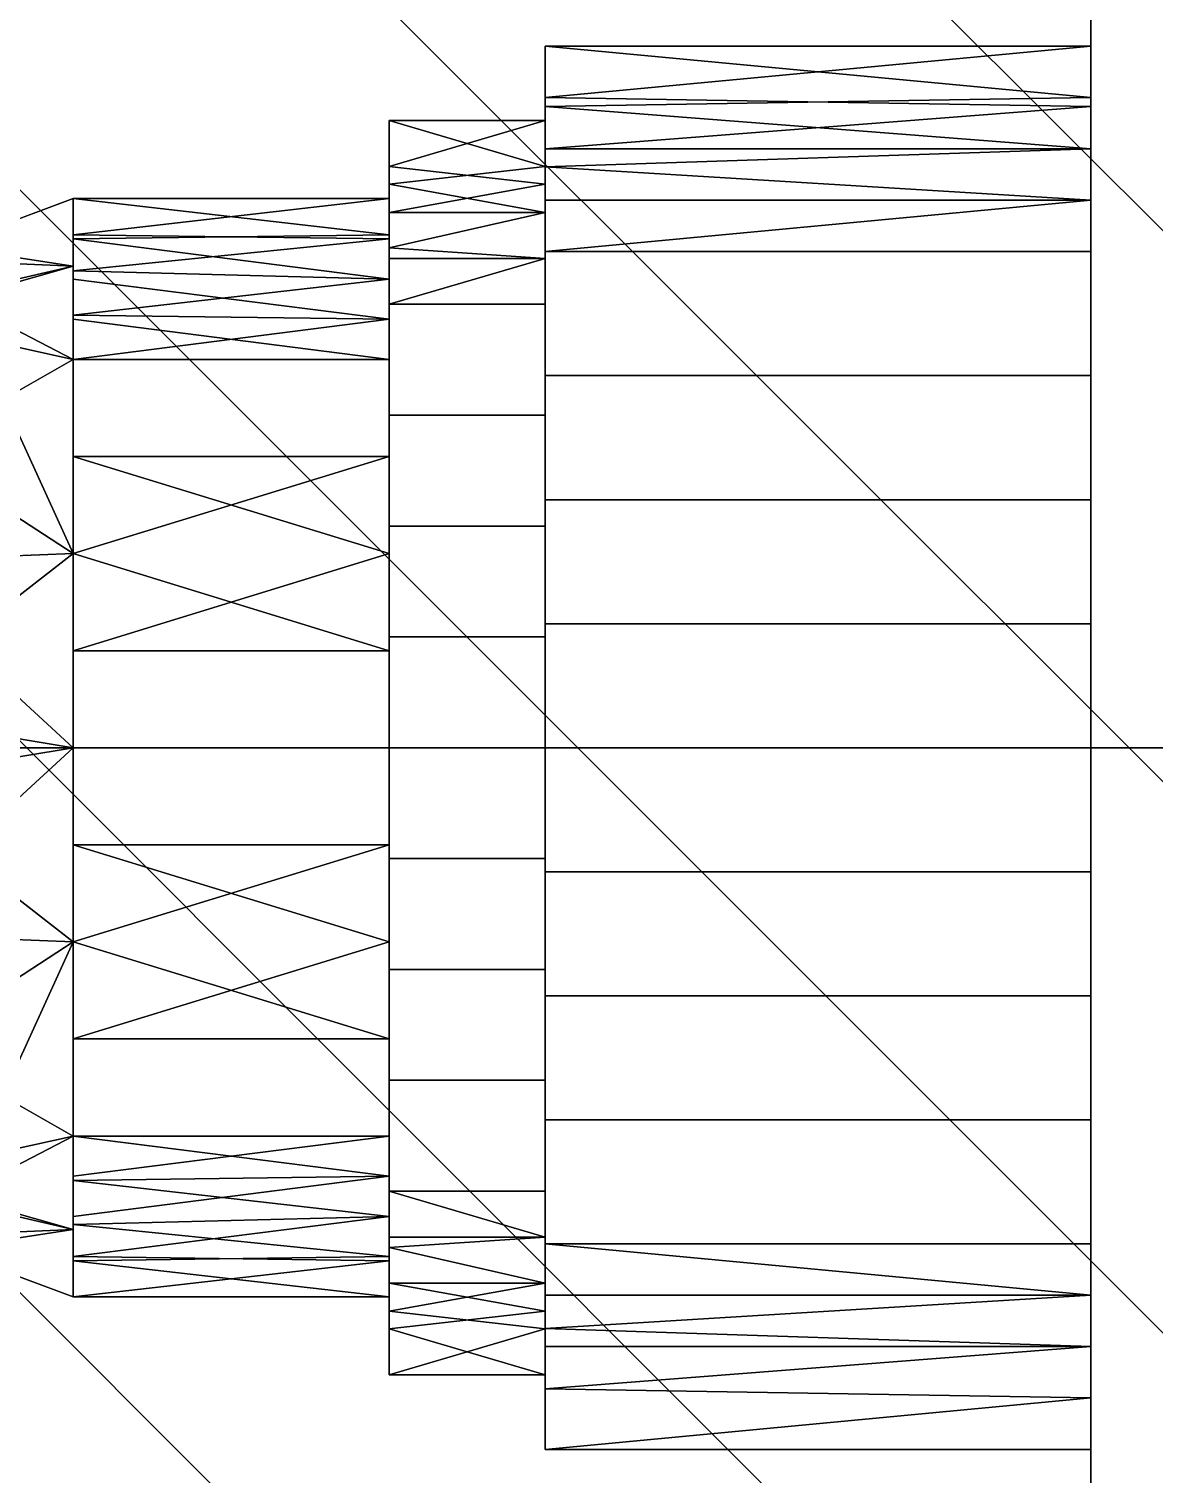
# Model space of a CAD drawing. Header units: millimetres. Extents: x 0 to 3205, y -1375 to 0.
# Drawn here: x 2692.76 to 2721.63, y -398.63 to -361.56 of the extents above; entities that cross this region are included whole.
import ezdxf

# ---------------------------------------------------------------- set-up
doc = ezdxf.new("R2010")
doc.units = ezdxf.units.MM
doc.layers.add('IQ_200_3D', color=1, linetype='Continuous')
doc.layers.add('IQ_204_3D', color=7, linetype='Continuous')
doc.layers.add('IQ_CON_HOTWATER_INT', color=7, linetype='Continuous', lineweight=25)

# ---------------------------------------------------------------- blocks, each defined once
blk = doc.blocks.new('*X5')
at = {"color": 0}
for p, q in [((134.0758, 2208.7271), (141.8933, 2216.5446)), ((134.1615, 2210.227), (140.3934, 2216.4589)), ((134.2367, 2207.4738), (143.1466, 2216.3837)), ((134.5598, 2206.3826), (144.2378, 2216.0606)), ((135.0083, 2205.417), (145.2034, 2215.6121)), ((135.5638, 2204.5583), (146.0621, 2215.0566)), ((136.217, 2203.7972), (146.8232, 2214.4034)), ((136.9649, 2203.1309), (147.4895, 2213.6555)), ((137.8098, 2202.5616), (148.0588, 2212.8106)), ((138.7599, 2202.0975), (148.5229, 2211.8605)), ((139.8321, 2201.7554), (148.865, 2210.7883)), ((141.0597, 2201.5689), (149.0515, 2209.5607)), ((142.5168, 2201.6117), (149.0087, 2208.1036))]:
    blk.add_line(p, q, dxfattribs=at)
blk = doc.blocks.new('hotwater')
blk.add_circle((0, 0), 3)
at = {"extrusion": (-1, 0, 0)}
blk.add_circle((0, 0), 3, dxfattribs=at)
at = {"extrusion": (0, -1, 0)}
blk.add_circle((0, 0), 3, dxfattribs=at)
at = {"xscale": 0.4000000000000909, "yscale": 0.4000000000000909, "zscale": 0.4000000000000909}
blk.add_blockref('*X5', (-56.6275, -883.6206), dxfattribs=at)
at = {"extrusion": (-1, 0, 0), "xscale": 0.3999999999999773, "yscale": 0.3999999999999773, "zscale": 0.3999999999999773}
blk.add_blockref('*X5', (-56.6275, -883.6206), dxfattribs=at)
at = {"extrusion": (0, -1, 0), "xscale": 0.4000000000000909, "yscale": 0.4000000000000909, "zscale": 0.4000000000000909}
blk.add_blockref('*X5', (-56.6275, -883.6206), dxfattribs=at)

msp = doc.modelspace()

# ---------------------------------------------------------------- linework, layer by layer
at = {"layer": 'IQ_200_3D'}
for points in [[(3200, -50, 2020), (2640, -50, 2020), (2640, -782.5, 2020), (3200, -782.5, 2020)], [(3200, -782.5, 1493), (2640, -782.5, 1493), (2640, -50, 1493), (3200, -50, 1493)], [(3195, -782.5, 658), (2645, -782.5, 658), (2645, -50, 658), (3195, -50, 658)], [(3195, -50, 1493), (2645, -50, 1493), (2645, -782.5, 1493), (3195, -782.5, 1493)], [(3195, -757.5, 1443), (2645, -757.5, 1443), (2645, -117.5, 1443), (3195, -117.5, 1443)], [(3195, -117.5, 708), (2645, -117.5, 708), (2645, -757.5, 708), (3195, -757.5, 708)]]:
    msp.add_3dface(points, dxfattribs=at)

# ---------------------------------------------------------------- block references
at = {"layer": 'IQ_CON_HOTWATER_INT', "xscale": -25, "yscale": 25, "zscale": 25}
msp.add_blockref('hotwater', (2720, -380), dxfattribs=at)

# ---------------------------------------------------------------- meshes
at = {"layer": 'IQ_204_3D'}
mesh = msp.add_polyface(dxfattribs=at)
corners = [(2697, -757.5, 956.99), (2697, -757.5, 879.81), (2697, -709.445, 907.554), (2697, -709.445, 908.86), (2697, -711.743, 908.424), (2697, -714.079, 908.534), (2697, -716.326, 909.184), (2697, -718.361, 910.337), (2697, -720.072, 911.932), (2697, -721.366, 913.881), (2697, -722.171, 916.077), (2697, -722.445, 918.4), (2697, -722.171, 920.723), (2697, -721.366, 922.919), (2697, -720.072, 924.867), (2697, -718.361, 926.462), (2697, -716.326, 927.616), (2697, -714.079, 928.265), (2697, -711.743, 928.375), (2697, -709.445, 927.939), (2697, -709.445, 929.245), (2697, -137.5, 956.99), (2697, -185.555, 929.245), (2697, -185.555, 927.939), (2697, -183.257, 928.375), (2697, -180.921, 928.265), (2697, -178.674, 927.616), (2697, -176.639, 926.462), (2697, -174.928, 924.867), (2697, -173.634, 922.919), (2697, -172.829, 920.723), (2697, -172.555, 918.4), (2697, -172.829, 916.077), (2697, -173.634, 913.881), (2697, -174.928, 911.932), (2697, -176.639, 910.337), (2697, -178.674, 909.184), (2697, -180.921, 908.534), (2697, -183.257, 908.424), (2697, -185.555, 908.86), (2697, -185.555, 907.554), (2697, -137.5, 879.81), (2697, -117.5, 879.81), (2697, -117.5, 956.99)]
mesh.append_faces([[corners[k] for k in face] for face in [(20, 18, 19), (4, 2, 3), (24, 22, 23), (40, 38, 39)]], dxfattribs={"vtx0": -1})
mesh.append_faces([[corners[k] for k in face] for face in [(15, 0, 14), (9, 1, 8), (8, 1, 7), (6, 1, 5), (27, 21, 26), (28, 21, 27), (31, 21, 30)]], dxfattribs={"vtx0": -1, "vtx1": -1})
mesh.append_faces([[corners[k] for k in face] for face in [(0, 15, 16), (1, 9, 10), (2, 4, 5, 1), (22, 24, 25, 21), (41, 34, 35), (41, 33, 34)]], dxfattribs={"vtx0": -1, "vtx2": -1})
mesh.append_faces([[corners[k] for k in face] for face in [(43, 21, 41, 42)]], dxfattribs={"vtx1": -1})
mesh.append_faces([[corners[k] for k in face] for face in [(13, 14, 0), (12, 13, 0), (16, 17, 0), (10, 11, 1), (6, 7, 1), (25, 26, 21), (29, 30, 21), (28, 29, 21), (35, 36, 41), (36, 37, 41), (32, 33, 41)]], dxfattribs={"vtx1": -1, "vtx2": -1})
mesh.append_faces([[corners[k] for k in face] for face in [(31, 32, 41, 21)]], dxfattribs={"vtx1": -1, "vtx2": -1, "vtx3": -1})
mesh.append_faces([[corners[k] for k in face] for face in [(11, 12, 0, 1), (17, 18, 20, 0), (37, 38, 40, 41)]], dxfattribs={"vtx1": -1, "vtx3": -1})
mesh = msp.add_polyface(dxfattribs=at)
corners = [(2715, -225.423, 861.68), (2715, -225.423, 825.32), (2715, -225.344, 824.72), (2715, -225.113, 824.16), (2715, -224.744, 823.679), (2715, -224.263, 823.311), (2715, -223.704, 823.079), (2715, -223.103, 823), (2715, -205.423, 823), (2715, -205.423, 821), (2715, -223.103, 821), (2715, -224.221, 821.147), (2715, -225.263, 821.578), (2715, -226.158, 822.265), (2715, -226.845, 823.16), (2715, -227.276, 824.202), (2715, -227.423, 825.32), (2715, -227.423, 861.68), (2715, -227.276, 862.798), (2715, -226.845, 863.84), (2715, -226.158, 864.735), (2715, -225.263, 865.421), (2715, -224.221, 865.853), (2715, -223.103, 866), (2715, -205.423, 866), (2715, -205.423, 864), (2715, -223.103, 864), (2715, -223.704, 863.921), (2715, -224.263, 863.689), (2715, -224.744, 863.32), (2715, -225.113, 862.84), (2715, -225.344, 862.28), (2715, -669.577, 861.68), (2715, -669.656, 862.28), (2715, -669.887, 862.84), (2715, -670.256, 863.32), (2715, -670.737, 863.689), (2715, -671.296, 863.921), (2715, -671.897, 864), (2715, -689.577, 864), (2715, -689.577, 866), (2715, -671.897, 866), (2715, -670.779, 865.853), (2715, -669.737, 865.421), (2715, -668.842, 864.735), (2715, -668.155, 863.84), (2715, -667.724, 862.798), (2715, -667.577, 861.68), (2715, -667.577, 825.32), (2715, -667.724, 824.202), (2715, -668.155, 823.16), (2715, -668.842, 822.265), (2715, -669.737, 821.578), (2715, -670.779, 821.147), (2715, -671.897, 821), (2715, -689.577, 821), (2715, -689.577, 823), (2715, -671.897, 823), (2715, -671.296, 823.079), (2715, -670.737, 823.311), (2715, -670.256, 823.679), (2715, -669.887, 824.16), (2715, -669.656, 824.72), (2715, -669.577, 825.32)]
mesh.append_faces([[corners[k] for k in face] for face in [(10, 7, 8, 9)]], dxfattribs={"vtx0": -1})
mesh.append_faces([[corners[k] for k in face] for face in [(28, 22, 27)]], dxfattribs={"vtx0": -1, "vtx1": -1})
mesh.append_faces([[corners[k] for k in face] for face in [(1, 16, 17, 0), (0, 17, 18, 31), (23, 26, 27, 22), (58, 53, 54, 57), (59, 52, 53, 58), (52, 59, 60, 51), (51, 60, 61, 50), (50, 61, 62, 49), (49, 62, 63, 48), (43, 35, 36, 42), (42, 36, 37, 41), (33, 45, 46), (44, 34, 35, 43), (34, 44, 45, 33)]], dxfattribs={"vtx0": -1, "vtx2": -1})
mesh.append_faces([[corners[k] for k in face] for face in [(25, 26, 23, 24)]], dxfattribs={"vtx1": -1})
mesh.append_faces([[corners[k] for k in face] for face in [(18, 19, 31), (37, 38, 41)]], dxfattribs={"vtx1": -1, "vtx2": -1})
mesh.append_faces([[corners[k] for k in face] for face in [(13, 14, 3, 4), (12, 13, 4, 5), (2, 3, 14, 15), (15, 16, 1, 2), (10, 11, 6, 7), (11, 12, 5, 6), (19, 20, 30, 31), (20, 21, 29, 30), (28, 29, 21, 22), (47, 48, 63, 32), (32, 33, 46, 47)]], dxfattribs={"vtx1": -1, "vtx3": -1})
mesh.append_faces([[corners[k] for k in face] for face in [(39, 40, 41, 38)]], dxfattribs={"vtx2": -1})
mesh.append_faces([[corners[k] for k in face] for face in [(54, 55, 56, 57)]], dxfattribs={"vtx3": -1})
mesh = msp.add_polyface(dxfattribs=at)
corners = [(2706, -396.088, 185), (2706, -391.376, 173.624), (2706, -380, 168.912), (2706, -368.624, 173.624), (2706, -363.912, 185), (2706, -362, 185), (2706, -367.272, 172.272), (2706, -380, 167), (2706, -392.728, 172.272), (2706, -398, 185)]
mesh.append_faces([[corners[k] for k in face] for face in [(3, 6, 7, 2)]], dxfattribs={"vtx0": -1, "vtx2": -1})
mesh.append_faces([[corners[k] for k in face] for face in [(7, 8, 1, 2)]], dxfattribs={"vtx1": -1, "vtx3": -1})
mesh.append_faces([[corners[k] for k in face] for face in [(4, 5, 6, 3)]], dxfattribs={"vtx2": -1})
mesh.append_faces([[corners[k] for k in face] for face in [(8, 9, 0, 1)]], dxfattribs={"vtx3": -1})
mesh = msp.add_polyface(dxfattribs=at)
corners = [(2706, -363.912, 185), (2706, -368.624, 196.376), (2706, -380, 201.088), (2706, -391.376, 196.376), (2706, -396.088, 185), (2706, -398, 185), (2706, -392.728, 197.728), (2706, -380, 203), (2706, -367.272, 197.728), (2706, -362, 185)]
mesh.append_faces([[corners[k] for k in face] for face in [(7, 2, 3, 6)]], dxfattribs={"vtx0": -1, "vtx2": -1})
mesh.append_faces([[corners[k] for k in face] for face in [(0, 1, 8, 9)]], dxfattribs={"vtx1": -1})
mesh.append_faces([[corners[k] for k in face] for face in [(7, 8, 1, 2)]], dxfattribs={"vtx1": -1, "vtx3": -1})
mesh.append_faces([[corners[k] for k in face] for face in [(4, 5, 6, 3)]], dxfattribs={"vtx2": -1})
mesh = msp.add_polyface(dxfattribs=at)
corners = [(2706, -398, 185), (2706, -392.728, 172.272), (2706, -380, 167), (2706, -367.272, 172.272), (2706, -362, 185), (2720, -362, 185), (2720, -367.272, 172.272), (2720, -380, 167), (2720, -392.728, 172.272), (2720, -398, 185), (2706, -365.099, 177.518), (2720, -364.636, 178.636), (2720, -365.954, 175.454), (2706, -373.636, 169.636), (2720, -373.636, 169.636), (2720, -376.818, 168.318), (2706, -386.364, 169.636), (2720, -386.364, 169.636), (2720, -389.546, 170.954), (2720, -395.364, 178.636), (2706, -395.364, 178.636), (2706, -394.046, 175.454), (2706, -363.55, 181.259), (2720, -370.454, 170.954), (2706, -370.454, 170.954), (2706, -376.818, 168.318), (2706, -383.182, 168.318), (2720, -383.182, 168.318), (2706, -389.546, 170.954), (2706, -396.45, 181.259), (2720, -396.682, 181.818), (2720, -394.046, 175.454), (2720, -363.318, 181.818)]
mesh.append_faces([[corners[k] for k in face] for face in [(32, 4, 5)]], dxfattribs={"vtx0": -1})
mesh.append_faces([[corners[k] for k in face] for face in [(20, 19, 29), (4, 32, 22)]], dxfattribs={"vtx0": -1, "vtx1": -1})
mesh.append_faces([[corners[k] for k in face] for face in [(3, 12, 6), (10, 11, 12), (21, 31, 19, 20), (29, 19, 30)]], dxfattribs={"vtx0": -1, "vtx2": -1})
mesh.append_faces([[corners[k] for k in face] for face in [(9, 0, 30)]], dxfattribs={"vtx1": -1})
mesh.append_faces([[corners[k] for k in face] for face in [(3, 10, 12), (10, 22, 11), (0, 29, 30), (32, 11, 22)]], dxfattribs={"vtx1": -1, "vtx2": -1})
mesh.append_faces([[corners[k] for k in face] for face in [(28, 16, 17, 18), (15, 7, 2, 25), (13, 24, 23, 14), (8, 31, 21, 1), (18, 8, 1, 28), (27, 17, 16, 26), (24, 3, 6, 23), (25, 13, 14, 15), (7, 27, 26, 2)]], dxfattribs={"vtx1": -1, "vtx3": -1})
mesh = msp.add_polyface(dxfattribs=at)
corners = [(2706, -362, 185), (2706, -367.272, 197.728), (2706, -380, 203), (2706, -392.728, 197.728), (2706, -398, 185), (2720, -398, 185), (2720, -392.728, 197.728), (2720, -380, 203), (2720, -367.272, 197.728), (2720, -362, 185), (2706, -394.901, 192.482), (2720, -395.364, 191.364), (2720, -394.046, 194.546), (2706, -386.364, 200.364), (2720, -386.364, 200.364), (2720, -383.182, 201.682), (2706, -373.636, 200.364), (2720, -373.636, 200.364), (2720, -370.454, 199.046), (2706, -364.636, 191.364), (2720, -364.636, 191.364), (2720, -363.55, 188.741), (2706, -396.45, 188.741), (2720, -389.546, 199.046), (2706, -389.546, 199.046), (2706, -383.182, 201.682), (2706, -376.818, 201.682), (2720, -376.818, 201.682), (2706, -370.454, 199.046), (2706, -365.954, 194.546), (2720, -365.954, 194.546), (2706, -363.318, 188.182), (2720, -396.682, 188.182)]
mesh.append_faces([[corners[k] for k in face] for face in [(32, 4, 5), (31, 9, 0)]], dxfattribs={"vtx0": -1})
mesh.append_faces([[corners[k] for k in face] for face in [(9, 31, 21), (21, 19, 20), (4, 32, 22)]], dxfattribs={"vtx0": -1, "vtx1": -1})
mesh.append_faces([[corners[k] for k in face] for face in [(3, 12, 6), (10, 11, 12)]], dxfattribs={"vtx0": -1, "vtx2": -1})
mesh.append_faces([[corners[k] for k in face] for face in [(3, 10, 12), (10, 22, 11), (31, 19, 21), (32, 11, 22)]], dxfattribs={"vtx1": -1, "vtx2": -1})
mesh.append_faces([[corners[k] for k in face] for face in [(28, 16, 17, 18), (15, 7, 2, 25), (13, 24, 23, 14), (18, 8, 1, 28), (27, 17, 16, 26), (8, 30, 29, 1), (24, 3, 6, 23), (25, 13, 14, 15), (7, 27, 26, 2), (30, 20, 19, 29)]], dxfattribs={"vtx1": -1, "vtx3": -1})
mesh = msp.add_polyface(dxfattribs=at)
corners = [(2720, -398, 185), (2720, -392.728, 172.272), (2720, -380, 167), (2720, -367.272, 172.272), (2720, -362, 185), (2720, -380, 185)]
mesh.append_faces([[corners[k] for k in face] for face in [(5, 2, 3, 4)]], dxfattribs={"vtx0": -1})
mesh.append_faces([[corners[k] for k in face] for face in [(5, 0, 1, 2)]], dxfattribs={"vtx3": -1})
mesh = msp.add_polyface(dxfattribs=at)
corners = [(2720, -362, 185), (2720, -367.272, 197.728), (2720, -380, 203), (2720, -392.728, 197.728), (2720, -398, 185), (2720, -380, 185)]
mesh.append_faces([[corners[k] for k in face] for face in [(3, 4, 5, 2)]], dxfattribs={"vtx2": -1})
mesh.append_faces([[corners[k] for k in face] for face in [(5, 0, 1, 2)]], dxfattribs={"vtx3": -1})
mesh = msp.add_polyface(dxfattribs=at)
corners = [(2702, -394.088, 185), (2702, -389.961, 175.039), (2702, -380, 170.912), (2702, -370.039, 175.039), (2702, -365.912, 185), (2702, -363.912, 185), (2702, -368.624, 173.624), (2702, -380, 168.912), (2702, -391.376, 173.624), (2702, -396.088, 185)]
mesh.append_faces([[corners[k] for k in face] for face in [(3, 6, 7, 2)]], dxfattribs={"vtx0": -1, "vtx2": -1})
mesh.append_faces([[corners[k] for k in face] for face in [(7, 8, 1, 2)]], dxfattribs={"vtx1": -1, "vtx3": -1})
mesh.append_faces([[corners[k] for k in face] for face in [(4, 5, 6, 3)]], dxfattribs={"vtx2": -1})
mesh.append_faces([[corners[k] for k in face] for face in [(8, 9, 0, 1)]], dxfattribs={"vtx3": -1})
mesh = msp.add_polyface(dxfattribs=at)
corners = [(2702, -365.912, 185), (2702, -370.039, 194.961), (2702, -380, 199.088), (2702, -389.961, 194.961), (2702, -394.088, 185), (2702, -396.088, 185), (2702, -391.376, 196.376), (2702, -380, 201.088), (2702, -368.624, 196.376), (2702, -363.912, 185)]
mesh.append_faces([[corners[k] for k in face] for face in [(7, 2, 3, 6)]], dxfattribs={"vtx0": -1, "vtx2": -1})
mesh.append_faces([[corners[k] for k in face] for face in [(0, 1, 8, 9)]], dxfattribs={"vtx1": -1})
mesh.append_faces([[corners[k] for k in face] for face in [(7, 8, 1, 2)]], dxfattribs={"vtx1": -1, "vtx3": -1})
mesh.append_faces([[corners[k] for k in face] for face in [(4, 5, 6, 3)]], dxfattribs={"vtx2": -1})
mesh = msp.add_polyface(dxfattribs=at)
corners = [(2702, -396.088, 185), (2702, -391.376, 173.624), (2702, -380, 168.912), (2702, -368.624, 173.624), (2702, -363.912, 185), (2706, -363.912, 185), (2706, -368.624, 173.624), (2706, -380, 168.912), (2706, -391.376, 173.624), (2706, -396.088, 185), (2702, -367.177, 177.119), (2706, -366.268, 179.312), (2706, -367.446, 176.468), (2702, -374.312, 171.268), (2706, -374.312, 171.268), (2706, -377.156, 170.09), (2702, -393.732, 179.312), (2706, -393.732, 179.312), (2706, -394.455, 181.06), (2706, -385.688, 171.268), (2702, -385.688, 171.268), (2702, -382.844, 170.09), (2702, -365.545, 181.06), (2706, -371.468, 172.446), (2702, -371.468, 172.446), (2702, -377.156, 170.09), (2702, -392.554, 176.468), (2706, -392.554, 176.468), (2702, -394.91, 182.156), (2706, -388.532, 172.446), (2702, -388.532, 172.446), (2706, -382.844, 170.09), (2706, -365.09, 182.156)]
mesh.append_faces([[corners[k] for k in face] for face in [(28, 9, 0), (32, 4, 5)]], dxfattribs={"vtx0": -1})
mesh.append_faces([[corners[k] for k in face] for face in [(4, 32, 22), (9, 28, 18), (18, 16, 17)]], dxfattribs={"vtx0": -1, "vtx1": -1})
mesh.append_faces([[corners[k] for k in face] for face in [(3, 12, 6), (10, 11, 12), (11, 10, 22)]], dxfattribs={"vtx0": -1, "vtx2": -1})
mesh.append_faces([[corners[k] for k in face] for face in [(3, 10, 12), (28, 16, 18), (32, 11, 22)]], dxfattribs={"vtx1": -1, "vtx2": -1})
mesh.append_faces([[corners[k] for k in face] for face in [(15, 7, 2, 25), (24, 3, 6, 23), (13, 24, 23, 14), (7, 31, 21, 2), (19, 29, 30, 20), (8, 27, 26, 1), (27, 17, 16, 26), (1, 30, 29, 8), (25, 13, 14, 15), (31, 19, 20, 21)]], dxfattribs={"vtx1": -1, "vtx3": -1})
mesh = msp.add_polyface(dxfattribs=at)
corners = [(2702, -363.912, 185), (2702, -368.624, 196.376), (2702, -380, 201.088), (2702, -391.376, 196.376), (2702, -396.088, 185), (2706, -396.088, 185), (2706, -391.376, 196.376), (2706, -380, 201.088), (2706, -368.624, 196.376), (2706, -363.912, 185), (2702, -392.823, 192.881), (2706, -393.732, 190.688), (2706, -392.554, 193.532), (2702, -385.688, 198.732), (2706, -385.688, 198.732), (2706, -382.844, 199.91), (2702, -366.268, 190.688), (2706, -366.268, 190.688), (2706, -365.545, 188.94), (2706, -374.312, 198.732), (2702, -374.312, 198.732), (2702, -377.156, 199.91), (2702, -394.455, 188.94), (2706, -388.532, 197.554), (2702, -388.532, 197.554), (2702, -382.844, 199.91), (2702, -367.446, 193.532), (2706, -367.446, 193.532), (2702, -365.09, 187.844), (2706, -371.468, 197.554), (2702, -371.468, 197.554), (2706, -377.156, 199.91), (2706, -394.91, 187.844)]
mesh.append_faces([[corners[k] for k in face] for face in [(28, 9, 0), (32, 4, 5)]], dxfattribs={"vtx0": -1})
mesh.append_faces([[corners[k] for k in face] for face in [(4, 32, 22), (9, 28, 18), (18, 16, 17)]], dxfattribs={"vtx0": -1, "vtx1": -1})
mesh.append_faces([[corners[k] for k in face] for face in [(3, 12, 6), (10, 11, 12), (11, 10, 22)]], dxfattribs={"vtx0": -1, "vtx2": -1})
mesh.append_faces([[corners[k] for k in face] for face in [(3, 10, 12), (28, 16, 18), (32, 11, 22)]], dxfattribs={"vtx1": -1, "vtx2": -1})
mesh.append_faces([[corners[k] for k in face] for face in [(15, 7, 2, 25), (24, 3, 6, 23), (13, 24, 23, 14), (7, 31, 21, 2), (19, 29, 30, 20), (8, 27, 26, 1), (27, 17, 16, 26), (1, 30, 29, 8), (25, 13, 14, 15), (31, 19, 20, 21)]], dxfattribs={"vtx1": -1, "vtx3": -1})
mesh = msp.add_polyface(dxfattribs=at)
corners = [(2676.105, -394.088, 185), (2676.105, -389.961, 175.039), (2676.105, -380, 170.912), (2676.105, -370.039, 175.039), (2676.105, -365.912, 185), (2682.694, -368.363, 185), (2687.306, -368.363, 185), (2693.894, -365.912, 185), (2693.894, -370.039, 175.039), (2693.894, -380, 170.912), (2693.894, -389.961, 175.039), (2693.894, -394.088, 185), (2687.306, -391.637, 185), (2682.694, -391.637, 185), (2683.028, -375.621, 174.428), (2686.971, -384.379, 174.428), (2681.296, -384.778, 173.464), (2688.703, -375.222, 173.464), (2689.729, -367.462, 185), (2688.252, -369.76, 178.341), (2685, -368.363, 185), (2683.877, -370.751, 179.001), (2680.531, -368.883, 178.426), (2685.969, -373.646, 176.062), (2679.785, -374.368, 172.975), (2693.894, -367.642, 180.824), (2690.914, -368.491, 177.827), (2686.56, -378.685, 173.854), (2684.252, -382.589, 174.418), (2684.883, -389.007, 179.072), (2688.622, -380.878, 172.592), (2689.816, -387.638, 174.367), (2690.6, -392.862, 185), (2688.613, -391.13, 179.458), (2693.894, -392.358, 180.824), (2680.271, -392.538, 185), (2681.747, -390.24, 178.341), (2676.105, -392.358, 180.824), (2679.085, -391.509, 177.827), (2684.843, -377.02, 174.635), (2685.972, -370.127, 180.224), (2686.556, -390.353, 180.672), (2685, -391.637, 185), (2687.282, -388.312, 176.875), (2676.105, -384.981, 172.976), (2693.894, -375.019, 172.976), (2676.105, -367.976, 180.019), (2679.399, -367.138, 185), (2681.393, -379.138, 172.6), (2679.17, -381.986, 171.617), (2676.105, -375.019, 172.976), (2693.894, -384.981, 172.976)]
mesh.append_faces([[corners[k] for k in face] for face in [(35, 36, 13), (2, 49, 44), (12, 33, 32), (34, 33, 10), (6, 40, 20), (51, 30, 9)]], dxfattribs={"vtx0": -1, "vtx1": -1})
mesh.append_faces([[corners[k] for k in face] for face in [(17, 19, 26), (24, 3, 22), (6, 19, 40), (5, 21, 22), (17, 23, 19), (36, 29, 13), (27, 30, 15), (14, 24, 22), (30, 31, 15), (23, 40, 19), (33, 34, 32), (38, 44, 16), (36, 28, 29), (27, 39, 23), (25, 26, 18), (23, 21, 40), (39, 28, 14), (14, 22, 21), (27, 23, 17), (21, 23, 39), (48, 24, 14), (18, 26, 19), (30, 27, 17), (27, 15, 28), (28, 15, 29), (28, 16, 48), (43, 31, 33), (41, 42, 29), (26, 45, 17), (30, 51, 31), (10, 33, 31), (41, 43, 33), (41, 33, 12), (16, 36, 38), (37, 38, 35), (36, 16, 28), (35, 38, 36), (28, 39, 27), (21, 39, 14), (21, 20, 40), (43, 29, 15), (29, 43, 41), (31, 43, 15), (24, 48, 49), (17, 9, 30), (46, 47, 22), (28, 48, 14), (49, 48, 16), (44, 49, 16), (2, 24, 49)]], dxfattribs={"vtx0": -1, "vtx1": -1, "vtx2": -1})
mesh.append_faces([[corners[k] for k in face] for face in [(22, 47, 5), (24, 2, 50), (26, 25, 8), (38, 37, 1), (41, 12, 42), (22, 3, 46)]], dxfattribs={"vtx0": -1, "vtx2": -1})
mesh.append_faces([[corners[k] for k in face] for face in [(45, 9, 17), (5, 20, 21), (6, 18, 19), (8, 45, 26), (1, 44, 38), (42, 13, 29), (50, 3, 24), (51, 10, 31)]], dxfattribs={"vtx1": -1, "vtx2": -1})
mesh.append_faces([[corners[k] for k in face] for face in [(35, 0, 37), (18, 7, 25), (46, 4, 47), (34, 11, 32)]], dxfattribs={"vtx2": -1})
mesh = msp.add_polyface(dxfattribs=at)
corners = [(2676.105, -365.912, 185), (2676.105, -370.039, 194.961), (2676.105, -380, 199.088), (2676.105, -389.961, 194.961), (2676.105, -394.088, 185), (2682.694, -391.637, 185), (2687.306, -391.637, 185), (2693.894, -394.088, 185), (2693.894, -389.961, 194.961), (2693.894, -380, 199.088), (2693.894, -370.039, 194.961), (2693.894, -365.912, 185), (2687.306, -368.363, 185), (2682.694, -368.363, 185), (2683.028, -384.379, 195.572), (2686.971, -375.621, 195.572), (2681.296, -375.222, 196.536), (2688.703, -384.778, 196.536), (2689.729, -392.538, 185), (2688.252, -390.24, 191.659), (2685, -391.637, 185), (2683.877, -389.249, 190.999), (2680.531, -391.117, 191.574), (2685.969, -386.354, 193.938), (2679.785, -385.632, 197.025), (2693.894, -392.358, 189.176), (2690.914, -391.509, 192.173), (2686.56, -381.315, 196.146), (2684.252, -377.411, 195.582), (2684.883, -370.993, 190.928), (2688.622, -379.122, 197.408), (2689.816, -372.362, 195.633), (2690.6, -367.138, 185), (2688.613, -368.87, 190.542), (2693.894, -367.642, 189.176), (2680.271, -367.462, 185), (2681.747, -369.76, 191.659), (2676.105, -367.642, 189.176), (2679.085, -368.491, 192.173), (2684.843, -382.98, 195.365), (2685.972, -389.873, 189.776), (2686.556, -369.647, 189.328), (2685, -368.363, 185), (2687.282, -371.688, 193.125), (2676.105, -375.019, 197.024), (2693.894, -384.981, 197.024), (2676.105, -392.024, 189.981), (2679.399, -392.862, 185), (2681.393, -380.862, 197.4), (2679.17, -378.014, 198.383), (2676.105, -384.981, 197.024), (2693.894, -375.019, 197.024)]
mesh.append_faces([[corners[k] for k in face] for face in [(35, 36, 13), (2, 49, 44), (12, 33, 32), (34, 33, 10), (6, 40, 20), (51, 30, 9)]], dxfattribs={"vtx0": -1, "vtx1": -1})
mesh.append_faces([[corners[k] for k in face] for face in [(17, 19, 26), (24, 3, 22), (6, 19, 40), (5, 21, 22), (17, 23, 19), (36, 29, 13), (27, 30, 15), (14, 24, 22), (30, 31, 15), (23, 40, 19), (33, 34, 32), (38, 44, 16), (36, 28, 29), (27, 39, 23), (25, 26, 18), (23, 21, 40), (39, 28, 14), (14, 22, 21), (27, 23, 17), (21, 23, 39), (48, 24, 14), (18, 26, 19), (30, 27, 17), (27, 15, 28), (28, 15, 29), (28, 16, 48), (43, 31, 33), (41, 42, 29), (26, 45, 17), (30, 51, 31), (10, 33, 31), (41, 43, 33), (41, 33, 12), (16, 36, 38), (37, 38, 35), (36, 16, 28), (35, 38, 36), (28, 39, 27), (21, 39, 14), (21, 20, 40), (43, 29, 15), (29, 43, 41), (31, 43, 15), (24, 48, 49), (17, 9, 30), (46, 47, 22), (28, 48, 14), (49, 48, 16), (44, 49, 16), (2, 24, 49)]], dxfattribs={"vtx0": -1, "vtx1": -1, "vtx2": -1})
mesh.append_faces([[corners[k] for k in face] for face in [(22, 47, 5), (24, 2, 50), (26, 25, 8), (38, 37, 1), (41, 12, 42), (22, 3, 46)]], dxfattribs={"vtx0": -1, "vtx2": -1})
mesh.append_faces([[corners[k] for k in face] for face in [(45, 9, 17), (5, 20, 21), (6, 18, 19), (8, 45, 26), (1, 44, 38), (42, 13, 29), (50, 3, 24), (51, 10, 31)]], dxfattribs={"vtx1": -1, "vtx2": -1})
mesh.append_faces([[corners[k] for k in face] for face in [(35, 0, 37), (18, 7, 25), (46, 4, 47), (34, 11, 32)]], dxfattribs={"vtx2": -1})
mesh = msp.add_polyface(dxfattribs=at)
corners = [(2693.894, -394.088, 185), (2693.894, -389.961, 175.039), (2693.894, -380, 170.912), (2693.894, -370.039, 175.039), (2693.894, -365.912, 185), (2702, -365.912, 185), (2702, -370.039, 175.039), (2702, -380, 170.912), (2702, -389.961, 175.039), (2702, -394.088, 185), (2693.894, -367.766, 180.526), (2702, -367.976, 180.019), (2702, -369.007, 177.529), (2693.894, -375.019, 172.976), (2702, -375.019, 172.976), (2702, -377.51, 171.944), (2693.894, -392.024, 180.019), (2702, -392.024, 180.019), (2702, -393.161, 182.763), (2702, -384.981, 172.976), (2693.894, -384.981, 172.976), (2693.894, -382.49, 171.944), (2702, -366.944, 182.51), (2693.894, -366.839, 182.763), (2693.894, -368.902, 177.782), (2693.894, -372.529, 174.007), (2702, -372.529, 174.007), (2693.894, -377.51, 171.944), (2693.894, -390.993, 177.529), (2702, -390.993, 177.529), (2693.894, -393.056, 182.51), (2702, -387.471, 174.007), (2693.894, -387.471, 174.007), (2702, -382.49, 171.944)]
mesh.append_faces([[corners[k] for k in face] for face in [(5, 23, 4)]], dxfattribs={"vtx0": -1})
mesh.append_faces([[corners[k] for k in face] for face in [(10, 11, 24), (6, 3, 12), (18, 30, 17), (12, 24, 11)]], dxfattribs={"vtx0": -1, "vtx1": -1})
mesh.append_faces([[corners[k] for k in face] for face in [(22, 10, 23), (13, 26, 14, 27), (17, 30, 16, 29), (28, 8, 29, 16), (19, 32, 20, 33), (10, 22, 11), (12, 3, 24), (26, 13, 25), (27, 14, 15), (18, 0, 30), (32, 19, 31), (33, 20, 21)]], dxfattribs={"vtx0": -1, "vtx2": -1})
mesh.append_faces([[corners[k] for k in face] for face in [(9, 0, 18)]], dxfattribs={"vtx1": -1})
mesh.append_faces([[corners[k] for k in face] for face in [(5, 22, 23), (28, 1, 8)]], dxfattribs={"vtx1": -1, "vtx2": -1})
mesh.append_faces([[corners[k] for k in face] for face in [(15, 7, 2, 27), (6, 26, 25, 3), (7, 33, 21, 2), (1, 32, 31, 8)]], dxfattribs={"vtx1": -1, "vtx3": -1})
mesh = msp.add_polyface(dxfattribs=at)
corners = [(2693.894, -365.912, 185), (2693.894, -370.039, 194.961), (2693.894, -380, 199.088), (2693.894, -389.961, 194.961), (2693.894, -394.088, 185), (2702, -394.088, 185), (2702, -389.961, 194.961), (2702, -380, 199.088), (2702, -370.039, 194.961), (2702, -365.912, 185), (2693.894, -392.234, 189.474), (2702, -392.024, 189.981), (2702, -390.993, 192.471), (2693.894, -384.981, 197.024), (2702, -384.981, 197.024), (2702, -382.49, 198.056), (2693.894, -367.976, 189.981), (2702, -367.976, 189.981), (2702, -366.839, 187.237), (2702, -375.019, 197.024), (2693.894, -375.019, 197.024), (2693.894, -377.51, 198.056), (2702, -393.056, 187.49), (2693.894, -393.161, 187.237), (2693.894, -391.098, 192.218), (2693.894, -387.471, 195.993), (2702, -387.471, 195.993), (2693.894, -382.49, 198.056), (2693.894, -369.007, 192.471), (2702, -369.007, 192.471), (2693.894, -366.944, 187.49), (2702, -372.529, 195.993), (2693.894, -372.529, 195.993), (2702, -377.51, 198.056)]
mesh.append_faces([[corners[k] for k in face] for face in [(5, 23, 4)]], dxfattribs={"vtx0": -1})
mesh.append_faces([[corners[k] for k in face] for face in [(10, 11, 24), (6, 3, 12), (18, 30, 17), (12, 24, 11)]], dxfattribs={"vtx0": -1, "vtx1": -1})
mesh.append_faces([[corners[k] for k in face] for face in [(22, 10, 23), (13, 26, 14, 27), (17, 30, 16, 29), (28, 8, 29, 16), (19, 32, 20, 33), (10, 22, 11), (12, 3, 24), (26, 13, 25), (27, 14, 15), (18, 0, 30), (32, 19, 31), (33, 20, 21)]], dxfattribs={"vtx0": -1, "vtx2": -1})
mesh.append_faces([[corners[k] for k in face] for face in [(9, 0, 18)]], dxfattribs={"vtx1": -1})
mesh.append_faces([[corners[k] for k in face] for face in [(5, 22, 23), (28, 1, 8)]], dxfattribs={"vtx1": -1, "vtx2": -1})
mesh.append_faces([[corners[k] for k in face] for face in [(15, 7, 2, 27), (6, 26, 25, 3), (7, 33, 21, 2), (1, 32, 31, 8)]], dxfattribs={"vtx1": -1, "vtx3": -1})

doc.saveas('drawing.dxf')
